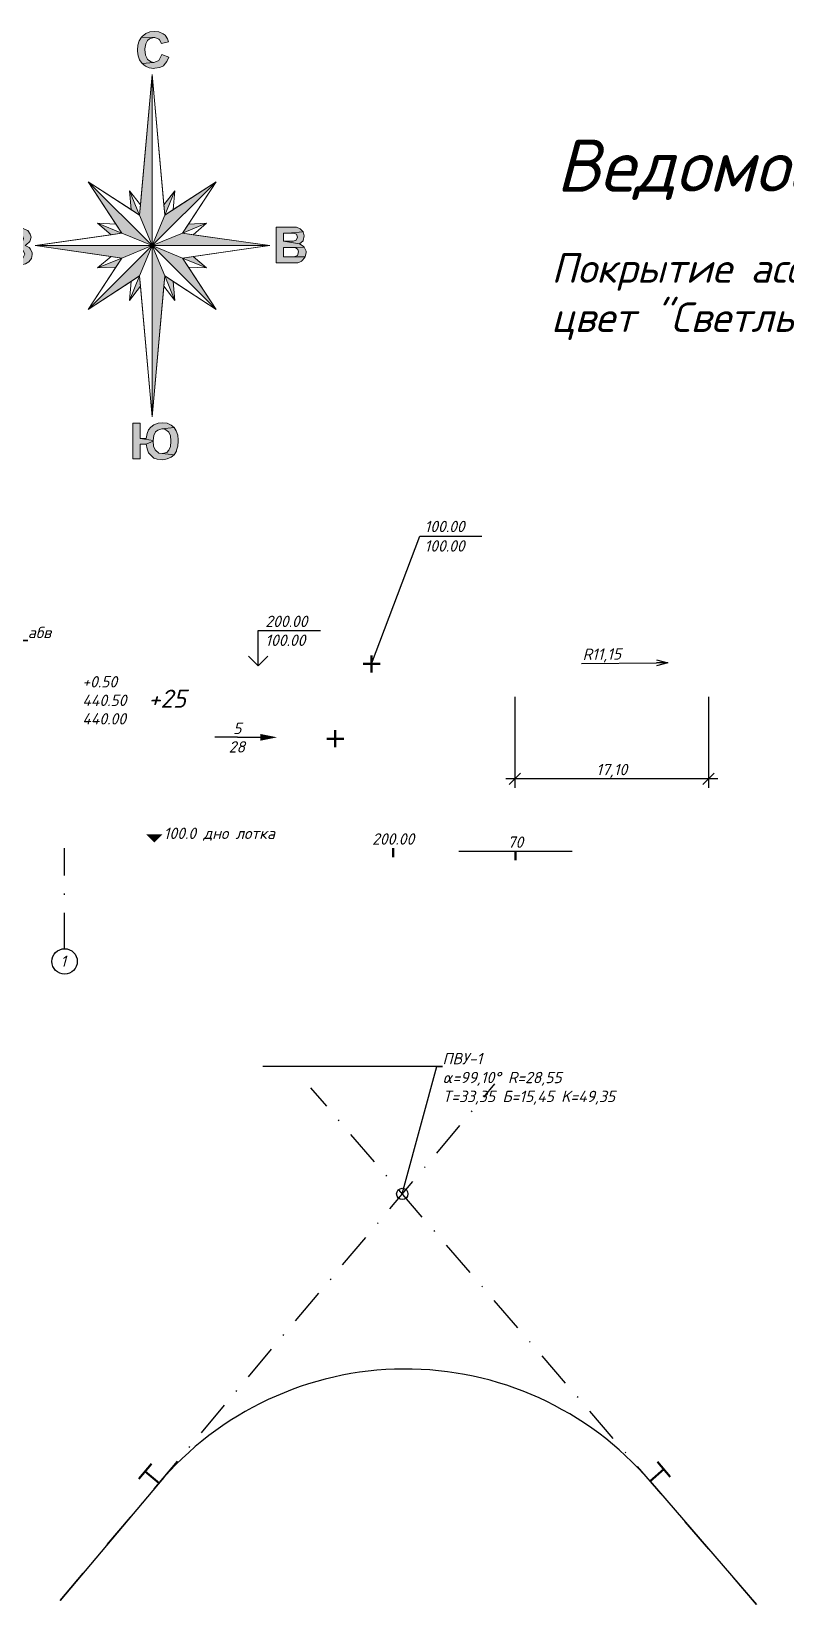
# Model space of a CAD drawing. Header units: millimetres. Extents: x -14 to 241, y 0 to 146.
# Drawn here: x 70.7 to 137.2, y 7.3 to 146.1 of the extents above; entities that cross this region are included whole.
import ezdxf
from ezdxf import colors
from ezdxf.entities.mleader import LeaderData, LeaderLine
from ezdxf.enums import TextEntityAlignment as Align
from ezdxf.math import Vec2, Vec3

# ---------------------------------------------------------------- set-up
doc = ezdxf.new("R2010")
doc.units = ezdxf.units.MM
doc.header["$PDMODE"] = 34
doc.linetypes.add('штрихпунктирная2', pattern=[12.7, 6.35, -3.175, 0, -3.175])
doc.layers.get('Defpoints').update_dxf_attribs({"color": 4})
doc.styles.get("Standard").update_dxf_attribs({"font": 'isocpeui.ttf', "height": 2.6})
doc.styles.add('Аннотации', font='isocpeui.ttf', dxfattribs={"height": 1})
doc.dimstyles.new('радиусы', dxfattribs={"dimtxt": 1, "dimasz": 1, "dimexe": 0.8, "dimexo": 0.1, "dimgap": 0.1, "dimtad": 1, "dimrnd": 0.05, "dimzin": 0, "dimtxsty": 'Аннотации', "dimblk": 'OPEN30', "dimcen": 0, "dimdle": 0.8, "dimclrd": 5, "dimclre": 5, "dimclrt": 5, "dimazin": 0, "dimtfac": 1, "dimtix": 1, "dimtofl": 0, "dimtmove": 1, "dimatfit": 3, "dimfxl": 1, "dimtolj": 1, "dimtzin": 0, "dimarcsym": 1})
doc.dimstyles.new('размеры', dxfattribs={"dimtxt": 1, "dimasz": 1, "dimexe": 0.8, "dimexo": 0.1, "dimgap": 0.1, "dimtad": 1, "dimrnd": 0.05, "dimzin": 0, "dimtxsty": 'Аннотации', "dimblk": 'OBLIQUE', "dimcen": -0.09, "dimdle": 0.8, "dimclrd": 5, "dimclre": 5, "dimclrt": 5, "dimazin": 0, "dimtfac": 1, "dimtmove": 1, "dimatfit": 3, "dimfxl": 1, "dimtolj": 1, "dimtzin": 0, "dimarcsym": 1})

# ---------------------------------------------------------------- blocks, each defined once
blk = doc.blocks.new('*U76')
at = {"color": 5, "linetype": 'Continuous', "lineweight": -3, "ltscale": 0.1}
blk.add_attdef('РАЗНИЦА+', (0.57, 2.03), '', height=1, dxfattribs=at)
at = {"color": 1, "linetype": 'Continuous', "lineweight": -3, "ltscale": 0.1}
blk.add_attdef('ПРОЕКТ_ОТМЕТКА', (0.57, 0.39), '', height=1, rotation=360, dxfattribs=at)
at = {"color": 0, "linetype": 'Continuous', "lineweight": -3, "ltscale": 0.1}
blk.add_attdef('СУЩ_ОТМЕТКА', (0.57, -1.24), '', height=1, rotation=360, dxfattribs=at)
blk = doc.blocks.new('треугольник')
at = {"linetype": 'ByBlock', "lineweight": -2, "ltscale": 100, "transparency": 33554687}
h = blk.add_hatch(color=0, dxfattribs=at)
h.dxf.hatch_style = 1
h.paths.add_polyline_path([(0.71, 0.7), (0, -0.01), (-0.71, 0.7)])
at = {"linetype": 'Continuous', "lineweight": -3}
blk.add_attdef('ТЕКСТ', (0.83, 0.3), '', height=1, dxfattribs=at)
blk = doc.blocks.new('*U78')
at = {"color": 0, "linetype": 'ByBlock', "lineweight": -2}
for p, q in [((0, 0), (0, 3.1)), ((0, 3.1), (5.5, 3.1))]:
    blk.add_line(p, q, dxfattribs=at)
blk.add_lwpolyline([(-0.85, 0.85), (0, 0), (0.85, 0.85)], dxfattribs=at)
at = {"linetype": 'Continuous', "lineweight": -3}
for tag, p in [('ВЕРХ', (0.62, 3.41)), ('НИЗ', (0.62, 1.74))]:
    blk.add_attdef(tag, p, '', height=1, dxfattribs=at)
blk = doc.blocks.new('_Oblique')
at = {"color": 0, "linetype": 'ByBlock', "lineweight": -2}
blk.add_line((-0.5, -0.5), (0.5, 0.5), dxfattribs=at)
blk = doc.blocks.new('*D16')
at = {"color": 5, "linetype": 'Continuous', "lineweight": -2, "ltscale": 0.1, "transparency": 16777216}
for p, q in [((113.32, 87.41), (113.32, 79.37)), ((130.41, 87.39), (130.41, 79.37)), ((131.21, 80.17), (112.52, 80.17))]:
    blk.add_line(p, q, dxfattribs=at)
at = {"layer": 'Defpoints', "color": 0, "linetype": 'Continuous', "ltscale": 0.1, "transparency": 16777216}
for p in [(113.32, 87.51), (130.41, 87.49), (113.32, 80.17)]:
    blk.add_point(p, dxfattribs=at)
at = {"color": 5, "linetype": 'Continuous', "lineweight": -2, "ltscale": 0.1, "transparency": 16777216, "rotation": 180}
blk.add_blockref('_Oblique', (113.32, 80.17), dxfattribs=at)
at = {"color": 5, "linetype": 'Continuous', "lineweight": -2, "ltscale": 0.1, "transparency": 16777216}
blk.add_blockref('_Oblique', (130.41, 80.17), dxfattribs=at)
at = {"color": 5, "linetype": 'Continuous', "lineweight": -3, "ltscale": 0.1, "transparency": 16777216, "insert": (121.86, 80.87), "char_height": 1, "attachment_point": 5, "style": 'Аннотации'}
blk.add_mtext('\\A1;17,10', dxfattribs=at)
blk = doc.blocks.new('_Open30')
at = {"color": 0, "linetype": 'ByBlock', "lineweight": -2}
for p, q in [((-1, 0.27), (0, 0)), ((0, 0), (-1, -0.27)), ((0, 0), (-1, 0))]:
    blk.add_line(p, q, dxfattribs=at)
blk = doc.blocks.new('*D17')
at = {"color": 5, "linetype": 'Continuous', "lineweight": -2, "ltscale": 0.1, "transparency": 16777216}
blk.add_line((119.19, 90.33), (125.81, 90.4), dxfattribs=at)
at = {"layer": 'Defpoints', "color": 0, "linetype": 'Continuous', "ltscale": 0.1, "transparency": 16777216}
for p in [(115.65, 90.3), (126.81, 90.41)]:
    blk.add_point(p, dxfattribs=at)
at = {"color": 5, "linetype": 'Continuous', "lineweight": -2, "ltscale": 0.1, "transparency": 16777216, "rotation": 0.600963078644537}
blk.add_blockref('_Open30', (126.81, 90.41), dxfattribs=at)
at = {"color": 5, "linetype": 'Continuous', "lineweight": -3, "ltscale": 0.1, "transparency": 16777216, "insert": (120.99, 91.05), "char_height": 1, "attachment_point": 5, "rotation": 0.601, "style": 'Аннотации'}
blk.add_mtext('\\A1;R11,15', dxfattribs=at)
blk = doc.blocks.new('*U69')
at = {"lineweight": 20}
h = blk.add_hatch(color=0, dxfattribs=at)
h.paths.add_polyline_path([(1.11, -2.68), (1.99, -4.84), (1.86, -3.17)], flags=16)
h.paths.add_polyline_path([(2.68, -1.1), (4.81, -1.97), (3.63, -0.96)], flags=17)
h.paths.add_polyline_path([(10.33, 0), (2.68, 1.1), (0, 0)])
h.paths.add_polyline_path([(2.68, 1.1), (4.81, 1.97), (3.21, 1.9)], flags=17)
h.paths.add_polyline_path([(1.11, 2.68), (1.99, 4.84), (1.03, 3.59)], flags=17)
h.paths.add_polyline_path([(-1.11, 2.68), (-1.99, 4.84), (-1.86, 3.17)], flags=16)
h.paths.add_polyline_path([(-2.68, 1.1), (-4.81, 1.97), (-3.63, 0.96)], flags=17)
h.paths.add_polyline_path([(-10.33, 0), (-2.68, -1.1), (0, 0)])
h.paths.add_polyline_path([(-2.68, -1.1), (-4.81, -1.97), (-3.21, -1.9)], flags=17)
h.paths.add_polyline_path([(0, 0), (0, -15.1), (1.11, -2.68)])
h.paths.add_polyline_path([(0, 0), (5.64, -5.63), (2.68, -1.1)])
h.paths.add_polyline_path([(0, 0), (5.64, 5.63), (1.11, 2.68)])
h.paths.add_polyline_path([(0, 0), (0, 15.1), (-1.11, 2.68)])
h.paths.add_polyline_path([(0, 0), (-5.64, 5.63), (-2.68, 1.1)])
h.paths.add_polyline_path([(0, 0), (-5.64, -5.63), (-1.11, -2.68)])
h.paths.add_polyline_path([(-1.11, -2.68), (-1.99, -4.84), (-1.03, -3.59)], flags=17)
h.paths.add_polyline_path([(0.2, 18.89), (-0.2, 18.85), (-0.56, 18.7), (-0.89, 18.45), (-0.93, 18.38), (0.16, 18.34), (0.24, 18.34), (0.6, 18.2), (0.64, 18.16), (0.82, 17.83), (1.44, 17.98), (1.36, 18.23), (1.15, 18.56), (0.96, 18.67), (0.6, 18.85)])
h.paths.add_polyline_path([(-0.93, 18.38), (-1.14, 18.05), (-1.25, 17.69), (-1.29, 17.25), (-1.29, 17.14), (-1.22, 16.74), (-1.11, 16.38), (-0.89, 16.05), (0.16, 16.16), (-0.09, 16.2), (-0.42, 16.41), (-0.45, 16.49), (-0.6, 16.81), (-0.64, 17.29), (-0.64, 17.36), (-0.56, 17.8), (-0.42, 18.09), (-0.24, 18.23), (0.16, 18.34)])
h.paths.add_polyline_path([(0.85, 16.85), (0.78, 16.67), (0.6, 16.34), (0.53, 16.31), (0.16, 16.16), (-0.89, 16.05), (-0.6, 15.83), (-0.27, 15.69), (0.16, 15.61), (0.24, 15.65), (0.67, 15.72), (1, 15.87), (1.07, 15.94), (1.29, 16.23), (1.47, 16.63)])
h.paths.add_polyline_path([(12.2, 1.62), (10.93, 1.62), (10.93, -1.51), (12.02, -1.51), (12.49, -1.51), (12.78, -1.51), (12.85, -1.51), (13.22, -1.36), (13.22, -1.33), (13.47, -1.04), (13.51, -1), (11.58, -1), (11.58, -0.17), (12.09, -0.17), (13.43, -0.13), (13.33, -0.06), (13, 0.16), (11.58, 0.38), (11.58, 1.11), (11.94, 1.11), (13.33, 1.22), (13.07, 1.47), (12.74, 1.62), (12.63, 1.62)])
h.paths.add_polyline_path([(13.33, 1.22), (11.94, 1.11), (12.13, 1.11), (12.49, 1.11), (12.74, 1), (12.82, 0.74), (12.71, 0.49), (12.45, 0.38), (12.42, 0.38), (11.98, 0.38), (11.58, 0.38), (13, 0.16), (13.33, 0.42), (13.33, 0.45), (13.43, 0.85)], flags=17)
h.paths.add_polyline_path([(13.43, -0.13), (12.09, -0.17), (12.31, -0.17), (12.67, -0.2), (12.85, -0.35), (12.93, -0.56), (12.82, -0.86), (12.6, -0.96), (12.16, -1), (11.58, -1), (13.51, -1), (13.58, -0.6), (13.58, -0.49)])
h.paths.add_polyline_path([(0.89, -15.62), (0.53, -15.65), (0.16, -15.8), (-0.13, -16.02), (-0.31, -16.24), (-0.45, -16.56), (-0.53, -17), (-1.07, -17), (0.09, -17.18), (0.16, -16.74), (0.31, -16.42), (0.49, -16.27), (0.85, -16.16), (1.95, -16.05), (1.69, -15.84), (1.33, -15.65)])
h.paths.add_polyline_path([(-1.07, -15.65), (-1.69, -15.65), (-1.69, -18.82), (-1.07, -18.82), (-1.07, -17.51), (-0.53, -17.51), (0.09, -17.25), (0.09, -17.18), (-1.07, -17)])
h.paths.add_polyline_path([(1.95, -16.05), (0.85, -16.16), (1.11, -16.2), (1.44, -16.42), (1.47, -16.45), (1.62, -16.78), (1.65, -17.22), (1.65, -17.29), (1.62, -17.73), (1.47, -18.05), (1.29, -18.24), (0.89, -18.34), (1.95, -18.45), (2.16, -18.13), (2.16, -18.05), (2.27, -17.69), (2.31, -17.25), (2.31, -17.14), (2.27, -16.71), (2.13, -16.34)])
h.paths.add_polyline_path([(0.09, -17.25), (-0.53, -17.51), (-0.45, -17.91), (-0.31, -18.27), (-0.13, -18.49), (0.16, -18.74), (0.45, -18.85), (0.93, -18.89), (1.33, -18.82), (1.69, -18.67), (1.95, -18.45), (0.89, -18.34), (0.6, -18.31), (0.31, -18.05), (0.27, -18.02), (0.13, -17.69)])
h.paths.add_polyline_path([(-11.8, 1.55), (-11.85, 1.55), (-12.26, 1.51), (-12.58, 1.35), (-12.81, 1.12), (-11.83, 1.05), (-11.46, 0.91), (-11.35, 0.64), (-11.35, 0.62), (-11.48, 0.27), (-11.55, 0.25), (-11.94, 0.16), (-12.01, 0.16), (-12.01, -0.32), (-11.87, -0.32), (-11.73, -0.32), (-11.39, -0.44), (-11.23, -0.76), (-11.37, -1.05), (-11.44, -1.1), (-11.83, -1.19), (-12.83, -1.31), (-12.58, -1.53), (-12.56, -1.56), (-12.22, -1.67), (-11.8, -1.69), (-11.57, -1.69), (-11.19, -1.6), (-10.89, -1.44), (-10.66, -1.15), (-10.59, -0.78), (-10.59, -0.64), (-10.73, -0.3), (-10.84, -0.18), (-11.21, 0.02), (-11.09, 0.09), (-10.82, 0.34), (-10.8, 0.36), (-10.68, 0.73), (-10.75, 1.01), (-10.98, 1.33), (-11.05, 1.37), (-11.39, 1.51)])
h.paths.add_polyline_path([(-12.81, 1.12), (-12.95, 0.8), (-12.33, 0.64), (-12.17, 0.94), (-11.83, 1.05)])
h.paths.add_polyline_path([(-12.42, -0.73), (-13.02, -0.92), (-12.83, -1.31), (-11.83, -1.19), (-12.19, -1.1), (-12.22, -1.08)])
at = {"color": 7, "lineweight": 0}
for points in [[(-0.93, 18.38), (-1.14, 18.05), (-1.25, 17.69), (-1.29, 17.25), (-1.29, 17.14), (-1.22, 16.74), (-1.11, 16.38), (-0.89, 16.05), (0.16, 16.16), (-0.09, 16.2), (-0.42, 16.41), (-0.45, 16.49), (-0.6, 16.81), (-0.64, 17.29), (-0.64, 17.36), (-0.56, 17.8), (-0.42, 18.09), (-0.24, 18.23), (0.16, 18.34)], [(0.2, 18.89), (-0.2, 18.85), (-0.56, 18.7), (-0.89, 18.45), (-0.93, 18.38), (0.16, 18.34), (0.24, 18.34), (0.6, 18.2), (0.64, 18.16), (0.82, 17.83), (1.44, 17.98), (1.36, 18.23), (1.15, 18.56), (0.96, 18.67), (0.6, 18.85)], [(0.85, 16.85), (0.78, 16.67), (0.6, 16.34), (0.53, 16.31), (0.16, 16.16), (-0.89, 16.05), (-0.6, 15.83), (-0.27, 15.69), (0.16, 15.61), (0.24, 15.65), (0.67, 15.72), (1, 15.87), (1.07, 15.94), (1.29, 16.23), (1.47, 16.63)], [(-11.8, 1.55), (-11.85, 1.55), (-12.26, 1.51), (-12.58, 1.35), (-12.81, 1.12), (-11.83, 1.05), (-11.83, 1.05), (-11.46, 0.91), (-11.35, 0.64), (-11.35, 0.62), (-11.48, 0.27), (-11.55, 0.25), (-11.94, 0.16), (-12.01, 0.16), (-12.01, -0.32), (-11.87, -0.32), (-11.73, -0.32), (-11.39, -0.44), (-11.23, -0.76), (-11.37, -1.05), (-11.44, -1.1), (-11.83, -1.19), (-12.83, -1.31), (-12.58, -1.53), (-12.56, -1.56), (-12.22, -1.67), (-11.8, -1.69), (-11.57, -1.69), (-11.19, -1.6), (-10.89, -1.44), (-10.66, -1.15), (-10.59, -0.78), (-10.59, -0.64), (-10.73, -0.3), (-10.84, -0.18), (-11.21, 0.02), (-11.09, 0.09), (-10.82, 0.34), (-10.8, 0.36), (-10.68, 0.73), (-10.75, 1.01), (-10.98, 1.33), (-11.05, 1.37), (-11.39, 1.51)], [(12.2, 1.62), (10.93, 1.62), (10.93, -1.51), (12.02, -1.51), (12.49, -1.51), (12.78, -1.51), (12.85, -1.51), (13.22, -1.36), (13.22, -1.33), (13.47, -1.04), (13.51, -1), (11.58, -1), (11.58, -0.17), (12.09, -0.17), (13.43, -0.13), (13.33, -0.06), (13, 0.16), (13, 0.16), (11.58, 0.38), (11.58, 1.11), (11.94, 1.11), (13.33, 1.22), (13.07, 1.47), (12.74, 1.62), (12.63, 1.62)], [(-12.81, 1.12), (-12.95, 0.8), (-12.33, 0.64), (-12.17, 0.94), (-11.83, 1.05)], [(13.33, 1.22), (11.94, 1.11), (12.13, 1.11), (12.49, 1.11), (12.74, 1), (12.82, 0.74), (12.71, 0.49), (12.45, 0.38), (12.42, 0.38), (11.98, 0.38), (11.58, 0.38), (13, 0.16), (13.33, 0.42), (13.33, 0.45), (13.43, 0.85)], [(-12.42, -0.73), (-13.02, -0.92), (-12.83, -1.31), (-11.83, -1.19), (-12.19, -1.1), (-12.22, -1.08)], [(13.43, -0.13), (12.09, -0.17), (12.31, -0.17), (12.67, -0.2), (12.85, -0.35), (12.93, -0.56), (12.82, -0.86), (12.6, -0.96), (12.6, -0.96), (12.16, -1), (11.58, -1), (13.51, -1), (13.58, -0.6), (13.58, -0.49)], [(-1.07, -15.65), (-1.69, -15.65), (-1.69, -18.82), (-1.07, -18.82), (-1.07, -17.51), (-0.53, -17.51), (0.09, -17.25), (0.09, -17.18), (-1.07, -17)], [(0.89, -15.62), (0.53, -15.65), (0.16, -15.8), (-0.13, -16.02), (-0.31, -16.24), (-0.45, -16.56), (-0.53, -17), (-1.07, -17), (0.09, -17.18), (0.16, -16.74), (0.31, -16.42), (0.49, -16.27), (0.85, -16.16), (1.95, -16.05), (1.69, -15.84), (1.33, -15.65)], [(1.95, -16.05), (0.85, -16.16), (1.11, -16.2), (1.44, -16.42), (1.47, -16.45), (1.62, -16.78), (1.65, -17.22), (1.65, -17.29), (1.62, -17.73), (1.47, -18.05), (1.29, -18.24), (0.89, -18.34), (1.95, -18.45), (2.16, -18.13), (2.16, -18.05), (2.27, -17.69), (2.31, -17.25), (2.31, -17.14), (2.27, -16.71), (2.13, -16.34)], [(0.09, -17.25), (-0.53, -17.51), (-0.45, -17.91), (-0.31, -18.27), (-0.13, -18.49), (0.16, -18.74), (0.45, -18.85), (0.93, -18.89), (1.33, -18.82), (1.69, -18.67), (1.95, -18.45), (0.89, -18.34), (0.6, -18.31), (0.31, -18.05), (0.27, -18.02), (0.13, -17.69)]]:
    blk.add_lwpolyline(points, close=True, dxfattribs=at)
at = {"linetype": 'Continuous', "lineweight": 9, "ltscale": 0.1}
for points in [[(0, 15.1), (-1.03, 3.59), (-1.99, 4.84), (-1.86, 3.17), (-5.64, 5.63), (-3.21, 1.9), (-4.81, 1.97), (-3.63, 0.96), (-10.33, 0), (-3.63, -0.96), (-4.81, -1.97), (-3.21, -1.9), (-5.64, -5.63), (-1.86, -3.17), (-1.99, -4.84), (-1.03, -3.59), (0, -15.1), (1.03, -3.59), (1.99, -4.84), (1.86, -3.17), (5.64, -5.63), (3.21, -1.9), (4.81, -1.97), (3.63, -0.96), (10.4, 0.01), (3.63, 0.96), (4.81, 1.97), (3.21, 1.9), (5.64, 5.63), (1.86, 3.17), (1.99, 4.84), (1.03, 3.59)], [(2.68, 1.1), (0, 0), (10.33, 0), (3.63, -0.96), (4.81, -1.97), (4.81, -1.97), (3.21, -1.9), (5.64, -5.63), (5.64, -5.63), (1.86, -3.17), (1.99, -4.84), (1.03, -3.59), (0, -15.1), (-1.03, -3.59), (-1.99, -4.84), (-1.86, -3.17), (-5.64, -5.63), (-5.64, -5.63), (-2.68, -1.1), (0, 0), (-10.02, 0), (-10.02, 0.05), (-3.63, 0.96), (-4.81, 1.97), (-4.81, 1.97), (-3.21, 1.9), (-5.64, 5.63), (-5.64, 5.63), (-1.86, 3.17), (-1.99, 4.84), (-1.03, 3.59), (0, 15.1), (1.03, 3.59), (1.99, 4.84), (1.86, 3.17), (5.64, 5.63), (5.64, 5.63)], [(2.68, 1.1), (3.63, 0.96), (4.81, 1.97)], [(-2.68, -1.1), (-3.63, -0.96), (-4.81, -1.97)]]:
    blk.add_lwpolyline(points, close=True, dxfattribs=at)
at = {"color": 7, "lineweight": 20}
for points in [[(0, 0), (0, 15.1), (-1.11, 2.68)], [(0, 0), (0, 15.1), (1.11, 2.68)], [(0, 0), (-5.64, 5.63), (-1.11, 2.68)], [(0, 0), (-5.64, 5.63), (-2.68, 1.1)], [(0, 0), (5.64, 5.63), (2.68, 1.1)], [(0, 0), (5.64, 5.63), (1.11, 2.68)], [(-1.11, 2.68), (-1.99, 4.84), (-1.03, 3.59)], [(-1.11, 2.68), (-1.99, 4.84), (-1.86, 3.17)], [(1.11, 2.68), (1.99, 4.84), (1.03, 3.59)], [(1.11, 2.68), (1.99, 4.84), (1.86, 3.17)], [(-2.68, 1.1), (-4.81, 1.97), (-3.21, 1.9)], [(-2.68, 1.1), (-4.81, 1.97), (-3.63, 0.96)], [(2.68, 1.1), (4.81, 1.97), (3.63, 0.96)], [(2.68, 1.1), (4.81, 1.97), (3.21, 1.9)], [(-10.33, 0), (0, 0), (-2.68, 1.1)], [(10.33, 0), (0, 0), (2.68, 1.1)], [(-10.33, 0), (0, 0), (-2.68, -1.1)], [(0, 0), (-5.64, -5.63), (-2.68, -1.1)], [(0, 0), (-5.64, -5.63), (-1.11, -2.68)], [(-2.68, -1.1), (-4.81, -1.97), (-3.63, -0.96)], [(-2.68, -1.1), (-4.81, -1.97), (-3.21, -1.9)], [(0, 0), (0, -15.1), (-1.11, -2.68)], [(10.33, 0), (0, 0), (2.68, -1.1)], [(0, 0), (5.64, -5.63), (1.11, -2.68)], [(0, 0), (0, -15.1), (1.11, -2.68)], [(0, 0), (5.64, -5.63), (2.68, -1.1)], [(2.68, -1.1), (4.81, -1.97), (3.63, -0.96)], [(2.68, -1.1), (4.81, -1.97), (3.21, -1.9)], [(-1.11, -2.68), (-1.99, -4.84), (-1.86, -3.17)], [(-1.11, -2.68), (-1.99, -4.84), (-1.03, -3.59)], [(1.11, -2.68), (1.99, -4.84), (1.03, -3.59)], [(1.11, -2.68), (1.99, -4.84), (1.86, -3.17)]]:
    blk.add_lwpolyline(points, close=True, dxfattribs=at)
blk = doc.blocks.new('_Origin')
at = {"color": 0, "linetype": 'ByBlock', "lineweight": -2}
blk.add_line((0, 0), (-1, 0), dxfattribs=at)
blk.add_circle((0, 0), 0.5, dxfattribs=at)
blk = doc.blocks.new('*U39')
at = {"color": 0, "linetype": 'ByBlock', "lineweight": -2}
for points in [[(-0.67, 1.69), (-1.78, 0.37)], [(0, 0), (-1.22, 1.03)]]:
    blk.add_lwpolyline(points, dxfattribs=at)
blk = doc.blocks.new('*U40')
at = {"color": 0, "linetype": 'ByBlock', "lineweight": -2}
for points in [[(1.77, 0.39), (0.65, 1.7)], [(0, 0), (1.21, 1.05)]]:
    blk.add_lwpolyline(points, dxfattribs=at)
blk = doc.blocks.new('*U37')
at = {"color": 0, "linetype": 'ByBlock', "lineweight": -2}
for points in [[(0.75, 0), (-0.75, 0)], [(0, -0.75), (0, 0.75)]]:
    blk.add_lwpolyline(points, dxfattribs=at)
blk = doc.blocks.new('*U81')
at = {"color": 0, "linetype": 'ByBlock', "lineweight": 50}
blk.add_lwpolyline([(0, 0), (0, -0.8)], dxfattribs=at)
at = {"linetype": 'Continuous', "lineweight": -3}
blk.add_attdef('ОТМЕТКА', text='', height=1, dxfattribs=at).set_placement((0, 0), align=Align.BOTTOM_CENTER)
blk = doc.blocks.new('*U82')
at = {"color": 0, "linetype": 'ByBlock', "lineweight": -2}
blk.add_line((0, 0), (10, 0), dxfattribs=at)
at = {"color": 0, "linetype": 'ByBlock', "lineweight": 50}
blk.add_lwpolyline([(5, 0), (5, -0.8)], dxfattribs=at)
at = {"linetype": 'Continuous', "lineweight": -3}
blk.add_attdef('ОТМЕТКА', text='', height=1, dxfattribs=at).set_placement((5, 0), align=Align.BOTTOM_CENTER)
blk = doc.blocks.new('*U80')
at = {"color": 0, "linetype": 'ByBlock', "lineweight": -2}
for q in [(-2, 0), (2, 0)]:
    blk.add_line((0, 0), q, dxfattribs=at)
at = {"color": 0, "linetype": 'ByBlock', "lineweight": -2, "ltscale": 100}
blk.add_lwpolyline([(2, 0, 0.6, 0, 0), (3.5, 0, 0, 0, 0)], format="xyseb", dxfattribs=at)
at = {"linetype": 'Continuous', "lineweight": -3}
blk.add_attdef('УКЛОН', text='', height=1, dxfattribs=at).set_placement((-0.02, 0.29), align=Align.CENTER)
blk.add_attdef('РАССТОЯНИЕ', text='', height=1, dxfattribs=at).set_placement((-0.06, -0.84), align=Align.MIDDLE)
blk = doc.blocks.new('*U79')
at = {"color": 0, "linetype": 'ByBlock', "lineweight": -3}
for p, q in [((0, 0), (4.26, 11.26)), ((4.26, 11.26), (9.73, 11.26))]:
    blk.add_line(p, q, dxfattribs=at)
at = {"color": 0, "linetype": 'ByBlock', "lineweight": -2}
for points in [[(0.75, 0), (-0.75, 0)], [(0, -0.75), (0, 0.75)]]:
    blk.add_lwpolyline(points, dxfattribs=at)
at = {"linetype": 'Continuous', "lineweight": -3}
for tag, p in [('ПРОЕКТ', (4.67, 11.63)), ('СУЩ', (4.67, 9.91))]:
    blk.add_attdef(tag, p, '', height=1, dxfattribs=at)
blk = doc.blocks.new('*U77')
at = {"lineweight": -3, "ltscale": 10, "style": 'Аннотации', "flags": 1}
for tag, p in [('УГОЛ1', (5.64, 2.23)), ('УГОЛ2', (5.52, 1.01)), ('УГОЛ3', (5.56, -0.21)), ('УГОЛ4', (5.54, -1.39)), ('ПЛОЩАДЬ', (5.56, -2.59))]:
    blk.add_attdef(tag, p, '', height=0.75, dxfattribs=at)
at = {"color": 0, "lineweight": -3, "ltscale": 10, "style": 'Аннотации'}
blk.add_attdef('ОБЪЁМ+_4', text='', height=1.6, dxfattribs=at).set_placement((0, 0), align=Align.MIDDLE)
blk = doc.blocks.new('*U84')
at = {"color": 0, "linetype": 'штрихпунктирная2', "lineweight": -2, "ltscale": 0.5}
blk.add_line((0, 1.12), (0, 10), dxfattribs=at)
at = {"color": 0, "linetype": 'Continuous', "lineweight": -2, "transparency": 16777216}
blk.add_circle((0, 0), 1.12, dxfattribs=at)
at = {"color": 0, "linetype": 'ByBlock', "lineweight": -2, "ltscale": 100, "transparency": 16777216, "style": 'Аннотации'}
blk.add_attdef('ТЕКСТ', text='', height=1, dxfattribs=at).set_placement((-0.12, 0.02), align=Align.MIDDLE)

msp = doc.modelspace()

# ---------------------------------------------------------------- linework, layer by layer
at = {"color": 0, "linetype": 'штрихпунктирная2', "lineweight": -3, "ltscale": 0.5}
for p, q in [((73.182, 7.691), (111.551, 53.262)), ((134.641, 7.341), (95.3, 52.915))]:
    msp.add_line(p, q, dxfattribs=at)
for p, q in [((125.244, 18.227), (134.641, 7.341)), ((81.827, 17.96), (73.182, 7.691))]:
    msp.add_line(p, q)
msp.add_arc((103.649, -0.414), 28.527, 40.80141, 139.90339)

# ---------------------------------------------------------------- block references
at = {"linetype": 'Continuous', "lineweight": 9}
msp.add_blockref('*U69', (81.301, 127.197), dxfattribs=at)
at = {"color": 14, "linetype": 'ByBlock', "lineweight": 50}
msp.add_blockref('*U79', (100.67, 90.296), dxfattribs=at).add_auto_attribs({'ПРОЕКТ': '100.00', 'СУЩ': '100.00'})
at = {"color": 14}
for name, p, values in [('*U78', (90.668, 90.146), {'ВЕРХ': '200.00', 'НИЗ': '100.00'}), ('треугольник', (81.491, 74.56), {'ТЕКСТ': '100.0 дно лотка'})]:
    msp.add_blockref(name, p, dxfattribs=at).add_auto_attribs(values)
at = {"color": 14, "ltscale": 0.1}
msp.add_blockref('*U76', (74.57, 86.201), dxfattribs=at).add_auto_attribs({'ПРОЕКТ_ОТМЕТКА': '440.50', 'СУЩ_ОТМЕТКА': '440.00', 'РАЗНИЦА+': '+0.50'})
at = {"color": 0, "linetype": 'ByBlock'}
for name, p, values in [('*U77', (82.616, 87.235), {'ОБЪЁМ+_4': '+25'}), ('*U84', (73.579, 64.063), {'ТЕКСТ': '1'})]:
    msp.add_blockref(name, p, dxfattribs=at).add_auto_attribs(values)
at = {"color": 14, "lineweight": -3, "ltscale": 2}
for name, p, values in [('*U80', (88.839, 83.827), {'УКЛОН': '5', 'РАССТОЯНИЕ': '28'}), ('*U82', (108.354, 73.784), {'ОТМЕТКА': '70'})]:
    msp.add_blockref(name, p, dxfattribs=at).add_auto_attribs(values)
at = {"color": 14, "lineweight": 50}
msp.add_blockref('*U37', (97.459, 83.703), dxfattribs=at)
msp.add_blockref('*U81', (102.57, 74.06), dxfattribs=at).add_auto_attribs({'ОТМЕТКА': '200.00'})
at = {"color": 5, "lineweight": 50}
for name, p in [('*U39', (81.911, 18.058)), ('*U40', (125.244, 18.227))]:
    msp.add_blockref(name, p, dxfattribs=at)

# ---------------------------------------------------------------- texts
at = {"color": 0, "ltscale": 3}
for s, insert, char_height, width, attachment_point in [('{\\fISOCPEUR|b1|i1|c204|p34;Ведомость покрытий дорожек и площадок}', (178.837, 133.627), 4.6, 185, 5), ('Покрытие асфальтобетонное окрашенное,\\Pцвет "Светлый синевато-зелёный" (Pantone 2248)', (116.527, 122.698), 2.6, 98.16961, 4)]:
    msp.add_mtext(s, dxfattribs=dict(at, insert=insert, char_height=char_height, width=width, attachment_point=attachment_point))

# ---------------------------------------------------------------- dimensions: what is measured, and where the dimension line sits
at = {"linetype": 'Continuous', "lineweight": -3, "ltscale": 0.1}
dim = msp.add_radius_dim(center=(115.652, 90.297), mpoint=(126.806, 90.414), dimstyle='радиусы', dxfattribs=at)
dim.commit()
dim.dimension.update_dxf_attribs({"geometry": '*D17', "text_midpoint": (120.996, 90.353), "dimtype": 164})
dim = msp.add_linear_dim(base=(113.322, 80.166), p1=(130.408, 87.493), p2=(113.322, 87.507), angle=180, dimstyle='размеры', dxfattribs=at)
dim.commit()
dim.dimension.update_dxf_attribs({"geometry": '*D16', "text_midpoint": (121.865, 80.866)})

# ---------------------------------------------------------------- leaders
at = {"ltscale": 100}
ml = msp.add_multileader_mtext('Standard', dxfattribs=at)
ml.set_content('абв', color=7, style='Аннотации')
ml.set_leader_properties()
ml.set_arrow_properties(name='ORIGIN')
ml.build(insert=Vec2(0, 0))
ml.multileader.update_dxf_attribs({"text_left_attachment_type": 6, "text_right_attachment_type": 6, "dogleg_length": 0.5, "arrow_head_size": 1})
ctx = ml.context
ctx.base_point, ctx.char_height, ctx.arrow_head_size, ctx.landing_gap_size, ctx.plane_origin = Vec3(70.325, 92.374), 1, 1, 0, Vec3(62.662, 81.109)
ctx.left_attachment, ctx.right_attachment = 6, 6
notes = []
notes.append((ctx, [(0, (1, 1, 0), (69.825, 92.374), (1, 0), 0.5, [(0, [(62.662, 81.109)], 0, [])])]))
ctx.mtext.insert, ctx.mtext.flow_direction = Vec3(70.325, 93.574), 5
at = {"color": 5, "lineweight": -3}
ml = msp.add_multileader_mtext('Standard', dxfattribs=at)
ml.set_content('ПВУ-1\\Pα=99,10%%D R=28,55\\PT=33,35 Б=15,45 K=49,35', color=7, style='Аннотации')
ml.set_leader_properties()
ml.set_arrow_properties(name='ORIGIN')
ml.build(insert=Vec2(0, 0))
ml.multileader.update_dxf_attribs({"text_left_attachment_type": 6, "text_right_attachment_type": 6, "dogleg_length": 0.5, "arrow_head_size": 1})
ctx = ml.context
ctx.base_point, ctx.char_height, ctx.arrow_head_size, ctx.landing_gap_size, ctx.plane_origin = Vec3(106.921, 54.791), 1, 1, 0, Vec3(103.379, 43.556)
ctx.left_attachment, ctx.right_attachment = 6, 6
notes.append((ctx, [(0, (1, 1, 0), (106.421, 54.791), (1, 0), 0.5, [(0, [(103.379, 43.556)], 0, [])])]))
ctx.mtext.insert, ctx.mtext.flow_direction = Vec3(106.921, 55.991), 5
for ctx, leaders in notes:
    for number, flags, end, landing, length, lines in leaders:
        leader = LeaderData()
        leader.index, (leader.has_last_leader_line, leader.has_dogleg_vector, leader.attachment_direction) = number, flags
        leader.last_leader_point, leader.dogleg_vector, leader.dogleg_length = Vec3(end), Vec3(landing), length
        for number, points, colour, breaks in lines:
            line = LeaderLine()
            line.index, line.vertices, line.color, line.breaks = number, Vec3.list(points), colors.encode_raw_color(colour), breaks
            leader.lines.append(line)
        ctx.leaders.append(leader)

doc.saveas('drawing.dxf')
